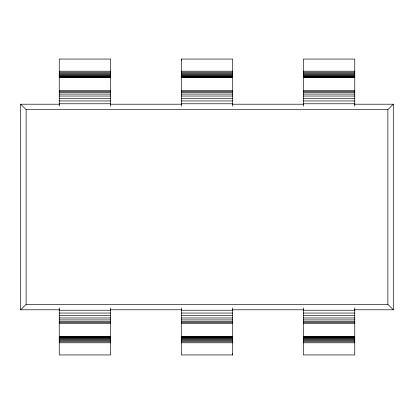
<?xml version="1.0" encoding="UTF-8"?>
<svg xmlns="http://www.w3.org/2000/svg" width="414" height="414" viewBox="0 0 414 414"><rect width="100%" height="100%" fill="white"/><g stroke="black" fill="none" stroke-linecap="round" stroke-linejoin="round"><path stroke-width="0.62" d="M59.512 309.786L20.7 309.786L26.118 304.368L26.118 109.632L20.7 104.214L59.512 104.214M354.487 309.786L393.3 309.786L387.882 304.368L387.882 109.632L393.3 104.214L354.487 104.214M181.301 106.15L181.301 59.052L232.699 59.052L232.699 106.15M59.243 71.208L110.636 71.208M181.301 71.208L232.699 71.208M303.364 71.208L354.757 71.208M59.243 72.227L110.636 72.227M181.301 72.227L232.699 72.227M303.364 72.227L354.757 72.227M59.243 73.216L110.636 73.216M181.301 73.216L232.699 73.216M303.364 73.216L354.757 73.216M59.243 74.158L110.636 74.158M181.301 74.158L232.699 74.158M303.364 74.158L354.757 74.158M59.243 75.027L110.636 75.027M181.301 75.027L232.699 75.027M303.364 75.027L354.757 75.027M59.243 75.793L110.636 75.793M181.301 75.793L232.699 75.793M303.364 75.793L354.757 75.793M59.243 76.45L110.636 76.45M181.301 76.45L232.699 76.45M303.364 76.45L354.757 76.45M59.243 76.973L110.636 76.973M181.301 76.973L232.699 76.973M303.364 76.973L354.757 76.973M59.243 77.351L110.636 77.351M181.301 77.351L232.699 77.351M303.364 77.351L354.757 77.351M59.243 77.573L110.636 77.573M181.301 77.573L232.699 77.573M303.364 77.573L354.757 77.573M59.243 90.713L110.636 90.713M181.301 90.713L232.699 90.713M303.364 90.713L354.757 90.713M59.243 91.38L110.636 91.38M181.301 91.38L232.699 91.38M303.364 91.38L354.757 91.38M59.243 92.508L110.636 92.508M181.301 92.508L232.699 92.508M303.364 92.508L354.757 92.508M59.243 94.076L110.636 94.076M181.301 94.076L232.699 94.076M303.364 94.076L354.757 94.076M59.243 96.038L110.636 96.038M181.301 96.038L232.699 96.038M303.364 96.038L354.757 96.038M59.243 98.351L110.636 98.351M181.301 98.351L232.699 98.351M303.364 98.351L354.757 98.351M59.243 100.949L110.636 100.949M181.301 100.949L232.699 100.949M303.364 100.949L354.757 100.949M59.243 103.769L110.636 103.769M181.301 103.769L232.699 103.769M303.364 103.769L354.757 103.769M110.616 104.214L181.772 104.214M232.228 104.214L303.384 104.214M26.118 109.632L387.882 109.632M26.118 304.368L387.882 304.368M110.616 309.786L181.772 309.786M232.228 309.786L303.384 309.786M59.243 310.231L110.636 310.231M181.301 310.231L232.699 310.231M303.364 310.231L354.757 310.231M59.243 313.051L110.636 313.051M181.301 313.051L232.699 313.051M303.364 313.051L354.757 313.051M59.243 315.649L110.636 315.649M181.301 315.649L232.699 315.649M303.364 315.649L354.757 315.649M59.243 317.962L110.636 317.962M181.301 317.962L232.699 317.962M303.364 317.962L354.757 317.962M59.243 319.924L110.636 319.924M181.301 319.924L232.699 319.924M303.364 319.924L354.757 319.924M59.243 321.492L110.636 321.492M181.301 321.492L232.699 321.492M303.364 321.492L354.757 321.492M59.243 322.62L110.636 322.62M181.301 322.62L232.699 322.62M303.364 322.62L354.757 322.62M59.243 323.287L110.636 323.287M181.301 323.287L232.699 323.287M303.364 323.287L354.757 323.287M59.243 336.427L110.636 336.427M181.301 336.427L232.699 336.427M303.364 336.427L354.757 336.427M59.243 336.649L110.636 336.649M181.301 336.649L232.699 336.649M303.364 336.649L354.757 336.649M59.243 337.027L110.636 337.027M181.301 337.027L232.699 337.027M303.364 337.027L354.757 337.027M59.243 337.55L110.636 337.55M181.301 337.55L232.699 337.55M303.364 337.55L354.757 337.55M59.243 338.207L110.636 338.207M181.301 338.207L232.699 338.207M303.364 338.207L354.757 338.207M59.243 338.973L110.636 338.973M181.301 338.973L232.699 338.973M303.364 338.973L354.757 338.973M59.243 339.842L110.636 339.842M181.301 339.842L232.699 339.842M303.364 339.842L354.757 339.842M59.243 340.784L110.636 340.784M181.301 340.784L232.699 340.784M303.364 340.784L354.757 340.784M59.243 341.773L110.636 341.773M181.301 341.773L232.699 341.773M303.364 341.773L354.757 341.773M59.243 342.792L110.636 342.792M181.301 342.792L232.699 342.792M303.364 342.792L354.757 342.792M232.699 307.85L232.699 354.948L181.301 354.948L181.301 307.85M181.301 59.052L181.513 60.268M232.487 353.732L232.699 354.948M393.3 104.214L393.3 309.786M354.757 106.15L354.757 59.052L303.364 59.052L303.364 106.15M354.757 307.85L354.757 354.948L303.364 354.948L303.364 307.85M110.636 106.15L110.636 59.052L59.243 59.052L59.243 106.15M110.636 307.85L110.636 354.948L59.243 354.948L59.243 307.85M20.7 104.214L20.7 309.786"/></g></svg>
